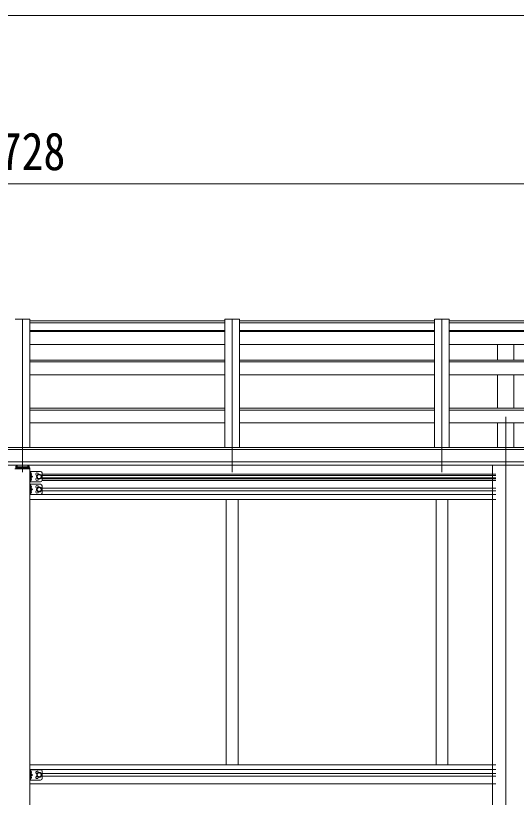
# Model space of a CAD drawing. Units: millimetres at full size, sheet at 1:40; details may follow other scales. Extents: x -11181 to 11305, y -7804 to 7716.
# Drawn here: x 7128 to 8838, y 776 to 3446 of the extents above; entities that cross this region are included whole.
import ezdxf
from ezdxf.enums import TextEntityAlignment as Align

# ---------------------------------------------------------------- set-up
doc = ezdxf.new("R2010")
doc.units = ezdxf.units.MM
doc.header["$LTSCALE"] = 40
for name, color, linetype, lineweight in [('0-1_本体', 4, 'Continuous', 9), ('0-8_PARTS2', 2, 'Continuous', 9), ('0-A_寸法', 6, 'Continuous', 9), ('1-1_GLASS', 4, 'Continuous', 9), ('1-2_GLASS_SEAL', 7, 'Continuous', 9), ('1-3_NOTPRINT', 6, 'Continuous', 9)]:
    doc.layers.add(name, color=color, linetype=linetype, lineweight=lineweight)
doc.styles.add('ＭＳ ゴシック', font='')
doc.styles.get('ＭＳ ゴシック').set_extended_font_data('MS Gothic')

msp = doc.modelspace()

# ---------------------------------------------------------------- linework, layer by layer
at = {"layer": '0-1_本体'}
for p, q in [((7126.72, 2409.51), (7176.72, 2409.51)), ((7176.72, 2409.51), (7176.72, 1970.22)), ((7176.72, 2403.42), (7842.72, 2403.42)), ((7842.72, 2409.51), (7842.72, 1970.22)), ((7842.72, 2409.51), (7892.72, 2409.51)), ((7892.72, 2409.51), (7892.72, 1970.22)), ((7892.72, 2403.42), (8558.72, 2403.42)), ((8558.72, 2409.51), (8558.72, 1970.22)), ((8558.72, 2409.51), (8608.72, 2409.51)), ((8608.72, 2409.51), (8608.72, 1970.22)), ((8608.72, 2403.42), (9274.72, 2403.42)), ((7842.72, 2396.51), (7176.72, 2396.51)), ((8558.72, 2396.51), (7892.72, 2396.51)), ((9274.72, 2396.51), (8608.72, 2396.51)), ((7842.72, 2369.79), (7176.72, 2369.79)), ((7842.72, 2367.21), (7176.72, 2367.21)), ((8558.72, 2369.79), (7892.72, 2369.79)), ((8558.72, 2367.21), (7892.72, 2367.21)), ((9274.72, 2369.79), (8608.72, 2369.79)), ((9274.72, 2367.21), (8608.72, 2367.21)), ((7842.72, 2322.48), (7176.72, 2322.48)), ((8558.72, 2322.48), (7892.72, 2322.48)), ((9274.72, 2322.48), (8608.72, 2322.48)), ((8774.22, 2268.74), (8774.22, 2322.48)), ((8829.22, 2268.74), (8829.22, 2322.48)), ((7842.72, 2268.74), (7176.72, 2268.74)), ((7842.72, 2263.18), (7176.72, 2263.18)), ((8558.72, 2268.74), (7892.72, 2268.74)), ((8558.72, 2263.18), (7892.72, 2263.18)), ((9274.72, 2268.74), (8608.72, 2268.74)), ((9274.72, 2263.18), (8608.72, 2263.18)), ((7842.72, 2219.18), (7176.72, 2219.18)), ((8558.72, 2219.18), (7892.72, 2219.18)), ((9274.72, 2219.18), (8608.72, 2219.18)), ((8774.22, 2105.09), (8774.22, 2219.18)), ((8829.22, 2105.09), (8829.22, 2219.18)), ((7842.72, 2105.09), (7176.72, 2105.09)), ((7842.72, 2098.3), (7176.72, 2098.3)), ((8558.72, 2105.09), (7892.72, 2105.09)), ((8558.72, 2098.3), (7892.72, 2098.3)), ((9274.72, 2105.09), (8608.72, 2105.09)), ((9274.72, 2098.3), (8608.72, 2098.3)), ((7842.72, 2054.74), (7176.72, 2054.74)), ((8558.72, 2054.74), (7892.72, 2054.74)), ((9274.72, 2054.74), (8608.72, 2054.74)), ((8774.22, 1970.22), (8774.22, 2054.74)), ((8829.22, 1970.22), (8829.22, 2054.74)), ((4294.22, 1963.51), (10009.22, 1963.51)), ((4317.72, 1970.22), (9985.72, 1970.22)), ((10009.22, 1922.29), (4294.22, 1922.29)), ((4294.22, 1910.44), (10009.22, 1910.51)), ((8756.52, 1910.35), (8756.52, -945.73))]:
    msp.add_line(p, q, dxfattribs=at)
at = {"layer": '0-8_PARTS2'}
for p, q in [((7151.72, 2406.37), (7151.72, 1887.08)), ((7867.72, 2406.37), (7867.72, 1887.08)), ((8583.72, 2406.37), (8583.72, 1887.08)), ((8801.72, 2075.89), (8801.72, -999.34))]:
    msp.add_line(p, q, dxfattribs=at)
at = {"layer": '0-A_寸法'}
for p, q in [((-1460.27, 3445.61), (10035.72, 3445.61)), ((10015.72, 2871.2), (4287.72, 2871.2))]:
    msp.add_line(p, q, dxfattribs=at)
at = {"layer": '1-1_GLASS'}
for p, q in [((7218.72, 1879.19), (8767.92, 1879.19)), ((7218.72, 1875.69), (8767.92, 1875.69)), ((7218.72, 1866.69), (8767.92, 1866.69)), ((7218.72, 1863.19), (8767.92, 1863.19)), ((8767.92, 1858.19), (7218.72, 1858.19)), ((7218.72, 1832.19), (8767.92, 1832.19)), ((7218.72, 1823.19), (8767.92, 1823.19)), ((7176.72, 1809.69), (8767.92, 1809.69)), ((7176.72, 1793.69), (8767.92, 1793.69)), ((7847.74, 1793.69), (7847.74, 1723.69)), ((7847.74, 886.69), (7847.74, 1793.69)), ((7887.74, 1793.69), (7887.74, 1723.69)), ((7887.74, 886.69), (7887.74, 1793.69)), ((8563.74, 1793.69), (8563.74, 1723.69)), ((8563.74, 886.69), (8563.74, 1793.69)), ((8603.74, 1793.69), (8603.74, 1723.69)), ((8603.74, 886.69), (8603.74, 1793.69)), ((7176.72, 886.69), (8767.92, 886.69)), ((7176.72, 870.69), (8767.92, 870.69)), ((7218.72, 857.19), (8767.92, 857.19)), ((7218.72, 848.19), (8767.92, 848.19)), ((7176.72, 822.19), (8767.92, 822.19))]:
    msp.add_line(p, q, dxfattribs=at)
at = {"layer": '1-2_GLASS_SEAL'}
for p, q in [((7126.22, 1898.41), (7177.22, 1898.41)), ((7127.72, 1901.41), (7175.72, 1901.41)), ((7129.22, 1901.41), (7129.22, 1907.06)), ((7133.22, 1909.63), (7131.72, 1909.63)), ((7131.72, 1907.11), (7131.72, 1901.41)), ((7133.22, 1907.11), (7131.72, 1907.11)), ((7171.72, 1905.22), (7131.72, 1905.22)), ((7133.22, 1910.48), (7133.22, 1907.11)), ((7170.22, 1910.48), (7170.22, 1907.11)), ((7171.72, 1909.63), (7170.22, 1909.63)), ((7171.72, 1907.11), (7170.22, 1907.11)), ((7171.72, 1907.11), (7171.72, 1901.41)), ((7174.22, 1907.06), (7174.22, 1901.41)), ((7177.22, 1899.91), (7177.22, 1898.41)), ((7176.72, 1888.69), (7176.72, 1853.69)), ((7213.72, 1888.69), (7176.72, 1888.69)), ((7179.22, 1888.69), (7179.22, 1853.69)), ((7179.72, 1876.19), (7179.22, 1876.28)), ((7179.22, 1871.19), (7186.22, 1871.19)), ((7179.72, 1884.19), (7180.52, 1884.05)), ((7179.72, 1876.19), (7180.52, 1876.33)), ((7218.72, 1883.69), (7218.72, 1858.69)), ((7213.72, 1853.69), (7176.72, 1853.69)), ((7176.72, 1845.19), (7176.72, 1810.19)), ((7213.72, 1845.19), (7176.72, 1845.19)), ((7179.72, 1858.19), (7179.22, 1858.28)), ((7179.22, 1845.19), (7179.22, 1810.19)), ((7179.72, 1866.19), (7180.52, 1866.05)), ((7179.72, 1858.19), (7180.52, 1858.33)), ((7179.72, 1832.69), (7179.22, 1832.78)), ((7179.22, 1827.69), (7186.22, 1827.69)), ((7179.72, 1840.69), (7180.52, 1840.55)), ((7179.72, 1832.69), (7180.52, 1832.83)), ((7179.72, 1822.69), (7180.52, 1822.55)), ((7218.72, 1840.19), (7218.72, 1815.19)), ((7213.72, 1810.19), (7176.72, 1810.19)), ((7179.72, 1814.69), (7179.22, 1814.78)), ((7179.72, 1814.69), (7180.52, 1814.83)), ((7176.92, 870.19), (7176.92, 835.19)), ((7213.92, 870.19), (7176.92, 870.19)), ((7179.42, 870.19), (7179.42, 835.19)), ((7179.92, 857.69), (7179.42, 857.78)), ((7179.92, 865.69), (7180.72, 865.55)), ((7179.92, 857.69), (7180.72, 857.83)), ((7218.92, 865.19), (7218.92, 840.19)), ((7213.92, 835.19), (7176.92, 835.19)), ((7179.42, 852.69), (7186.42, 852.69)), ((7179.92, 839.69), (7179.42, 839.78)), ((7179.92, 847.69), (7180.72, 847.55)), ((7179.92, 839.69), (7180.72, 839.83))]:
    msp.add_line(p, q, dxfattribs=at)
for points in [[(7178.84, 1880.19), (7179.47, 1881.38), (7181.7, 1882.49)], [(7178.84, 1880.19), (7179.47, 1879), (7181.7, 1877.89)], [(7179.72, 1876.19), (7179.72, 1884.19), (7179.22, 1884.1), (7179.22, 1876.28)], [(7179.22, 1876.19), (7186.22, 1871.19), (7179.22, 1866.19)], [(7178.84, 1862.19), (7179.47, 1863.38), (7181.7, 1864.49)], [(7178.84, 1862.19), (7179.47, 1861), (7181.7, 1859.89)], [(7179.72, 1858.19), (7179.72, 1866.19), (7179.22, 1866.1), (7179.22, 1858.28)], [(7178.84, 1836.69), (7179.47, 1837.88), (7181.7, 1838.99)], [(7178.84, 1836.69), (7179.47, 1835.5), (7181.7, 1834.39)], [(7178.84, 1818.69), (7179.47, 1819.88), (7181.7, 1820.99)], [(7178.84, 1818.69), (7179.47, 1817.5), (7181.7, 1816.39)], [(7179.72, 1832.69), (7179.72, 1840.69), (7179.22, 1840.6), (7179.22, 1832.78)], [(7179.22, 1832.69), (7186.22, 1827.69), (7179.22, 1822.69)], [(7179.72, 1814.69), (7179.72, 1822.69), (7179.22, 1822.6), (7179.22, 1814.78)], [(7179.04, 861.69), (7179.67, 862.88), (7181.9, 863.99)], [(7179.04, 861.69), (7179.67, 860.5), (7181.9, 859.39)], [(7179.92, 857.69), (7179.92, 865.69), (7179.42, 865.6), (7179.42, 857.78)], [(7179.42, 857.69), (7186.42, 852.69), (7179.42, 847.69)], [(7179.04, 843.69), (7179.67, 844.88), (7181.9, 845.99)], [(7179.04, 843.69), (7179.67, 842.5), (7181.9, 841.39)], [(7179.92, 839.69), (7179.92, 847.69), (7179.42, 847.6), (7179.42, 839.78)]]:
    msp.add_lwpolyline(points, dxfattribs=at)
for points in [[(7208.72, 1863.69), (7202.22, 1867.44), (7202.22, 1874.94), (7208.72, 1878.7), (7215.22, 1874.94), (7215.22, 1867.44)], [(7208.72, 1820.19), (7202.22, 1823.94), (7202.22, 1831.44), (7208.72, 1835.2), (7215.22, 1831.44), (7215.22, 1823.94)], [(7208.92, 845.19), (7202.42, 848.94), (7202.42, 856.44), (7208.92, 860.2), (7215.42, 856.44), (7215.42, 848.94)]]:
    msp.add_lwpolyline(points, close=True, dxfattribs=at)
for centre, radius in [((7208.72, 1871.19), 8.5), ((7208.72, 1871.19), 7.5), ((7208.72, 1871.19), 6.5), ((7208.72, 1827.69), 8.5), ((7208.72, 1827.69), 7.5), ((7208.72, 1827.69), 6.5), ((7208.92, 852.69), 8.5), ((7208.92, 852.69), 7.5), ((7208.92, 852.69), 6.5)]:
    msp.add_circle(centre, radius, dxfattribs=at)
for centre, radius, start, end in [((7175.72, 1899.91), 1.5, 0, 90), ((7180.37, 1883.16), 0.9, 32.05588, 80), ((7180.37, 1877.22), 0.9, 280, 327.94412), ((7175.62, 1880.19), 6.5, 327.94412, 32.05588), ((7201.72, 1879.69), 4.25, 353.70569, 265.23923), ((7213.72, 1883.69), 5, 0, 90), ((7180.37, 1865.16), 0.9, 32.05588, 80), ((7180.37, 1859.22), 0.9, 280, 327.94412), ((7175.62, 1862.19), 6.5, 327.94412, 32.05588), ((7201.72, 1862.69), 4.25, 94.76077, 6.29431), ((7213.72, 1858.69), 5, 270, 0), ((7213.72, 1840.19), 5, 0, 90), ((7180.37, 1839.66), 0.9, 32.05588, 80), ((7180.37, 1833.72), 0.9, 280, 327.94412), ((7180.37, 1821.66), 0.9, 32.05588, 80), ((7175.62, 1836.69), 6.5, 327.94412, 32.05588), ((7175.62, 1818.69), 6.5, 327.94412, 32.05588), ((7201.72, 1836.19), 4.25, 353.70569, 265.23923), ((7201.72, 1819.19), 4.25, 94.76077, 6.29431), ((7180.37, 1815.72), 0.9, 280, 327.94412), ((7213.72, 1815.19), 5, 270, 0), ((7180.57, 864.66), 0.9, 32.05588, 80), ((7180.57, 858.72), 0.9, 280, 327.94412), ((7175.82, 861.69), 6.5, 327.94412, 32.05588), ((7201.92, 861.19), 4.25, 353.70569, 265.23923), ((7213.92, 865.19), 5, 0, 90), ((7180.57, 846.66), 0.9, 32.05588, 80), ((7180.57, 840.72), 0.9, 280, 327.94412), ((7175.82, 843.69), 6.5, 327.94412, 32.05588), ((7201.92, 844.19), 4.25, 94.76077, 6.29431), ((7213.92, 840.19), 5, 270, 0)]:
    msp.add_arc(centre, radius, start, end, dxfattribs=at)
for centre, start_param, end_param in [((7131.72, 1907.06), 6.2831853, 7.8539816), ((7171.72, 1907.06), 4.712389, 6.2831853)]:
    msp.add_ellipse(centre, major_axis=(0, 2.57), ratio=0.97237, start_param=start_param, end_param=end_param, dxfattribs=at)
at = {"layer": '1-3_NOTPRINT', "color": 4}
msp.add_line((7176.72, 1898.41), (7176.72, -632.23), dxfattribs=at)

# ---------------------------------------------------------------- texts
at = {"layer": '0-A_寸法', "color": 7, "style": 'ＭＳ ゴシック', "width": 0.85}
msp.add_text('5728', height=129, dxfattribs=at).set_placement((6999.72, 2879.2), align=Align.BOTTOM_LEFT)

doc.saveas('drawing.dxf')
